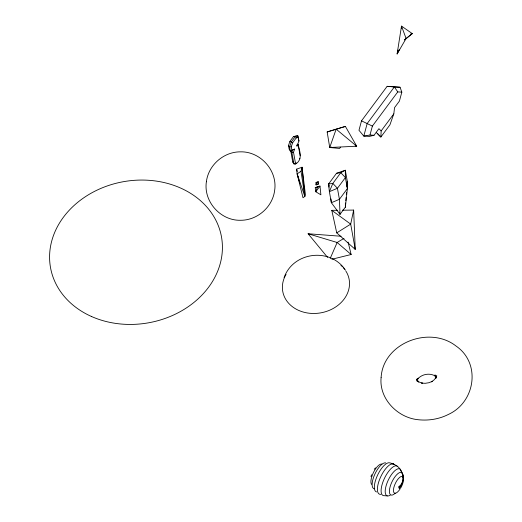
<?xml version="1.0" encoding="UTF-8"?>
<svg xmlns="http://www.w3.org/2000/svg" width="522" height="522" viewBox="0 0 522 522"><rect width="100%" height="100%" fill="white"/><g stroke="black" fill="none" stroke-linecap="round" stroke-linejoin="round"><path stroke-width="0.78" d="M345.368 203.149L345.362 207.143L340.031 214.327L331.359 202.712L329.375 191.678L328.566 184.005L336.527 173.284L345.303 170.231L347.287 181.264L347.378 188.592L345.362 207.143L345.662 203.104M401.405 28.397L401.503 26.1L412.256 33.604L404.648 39.881M381.158 130.911L378.907 128.693L374.033 135.263L369.485 136.405L363.795 136.092L358.973 130.278L361.511 120.85L387.141 86.332L400.061 87.246L401.829 92.133L399.415 101.079L394.541 107.643L393.81 113.874L381.158 130.911L380.858 137.045L376.297 132.549M345.845 200.676L346.086 197.44M346.321 194.204L346.445 192.585M346.862 186.922L347.287 181.264M417.013 381.145L417.202 379.748L417.411 381.099M342.315 210.216L353.648 210.085L350.693 224.127L355.247 249.412L336.736 232.864L331.79 210.333L337.453 210.268M397.979 50.092L397.111 53.988L406.103 38.511L412.256 33.604L410.762 33.93M296.457 163.497L293.919 163.856L291.85 152.359L290.747 150.982L292.744 162.048L293.919 163.856L295.23 164.052L296.457 163.497C303.041 158.518 299.393 150.577 298.023 144.052L300.091 155.549M301.024 171.242L297.142 173.859L304.809 196.409L301.024 171.242L302.049 167.249L296.64 169.128L297.142 173.859L302.995 197.734L304.809 196.409L305.396 194.497L302.049 167.249L302.238 171.32M400.061 87.246L394.371 86.926L367.168 123.557L363.795 136.092L369.974 135.035L372.382 126.089L397.764 91.911L401.829 92.133M370.998 476.586L371.501 474.739M293.514 152.3L294.604 149.109L292.685 149.912L291.85 152.359L293.514 152.3L295.504 163.36M294.604 149.109L290.343 151.093L289.149 149.168L288.49 145.507L289.88 141.436L293.508 136.549L297.814 135.798L298.943 140.999L296.901 146.016L298.486 145.599M291.909 150.473L291.25 146.819L292.64 142.767L296.261 137.893L298.284 137.351M317.5 186.765L315.784 191.77L320.899 194.817L319.993 186.093L315.242 187.652L315.784 191.77L319.993 186.093L315.242 187.652M340.448 147.178L339.62 148.431L329.728 147.517L336.155 129.175L345.388 126.422L356.715 146.206L329.728 147.517L327.163 131.962L336.155 129.175L356.715 146.206L355.143 145.808M393.81 113.874L389.927 124.836L380.858 137.045L377.621 133.619M330.224 258.377L337.147 242.489L344.024 238.345M417.202 380.284L418.252 378.143L417.378 379.318M399.31 49.688L397.111 53.988L401.503 26.1L406.103 38.511M399.076 488.311L400.485 485.76L398.671 487.339M284.079 277.632C293.214 251.689 330.485 247.167 345.499 270.207M399.271 488.448C404.726 481.858 404.119 470.753 396.74 465.852A16.352 6.101 -64.3 0 0 384.062 479.183A16.352 6.101 -64.3 0 0 383.389 495.626L387.278 495.9M295.23 164.052L296.144 162.818M374.294 469.245L375.448 467.849M417.443 379.337C421.639 373.941 430.2 372.525 435.863 376.395M398.645 486.948C402.899 483.77 404.831 477.695 402.155 472.912L401.333 472.351A12.489 4.659 -64.3 0 0 390.188 486.491A12.489 4.659 -64.3 0 0 395.278 493.186M404.576 39.9L405.594 38.974M336.736 232.864L350.693 224.127L331.79 210.333M315.954 182.733L318.329 181.78L318.485 183.972L317.389 184.514L316.025 184.879L315.954 182.733L318.329 181.78M292.105 150.205L290.343 151.093L289.586 146.878L288.49 145.507M329.728 147.517L331.235 146.995M327.163 131.962L345.388 126.422M331.907 259.251L351.149 254.508L348.109 242.11M336.527 173.284L340.794 172.691L345.303 170.231L345.394 177.558L347.378 188.592L339.417 199.319L331.359 202.712L330.955 198.875M329.134 187.163L328.566 184.005L332.834 183.418L340.794 172.691L345.394 177.558L337.434 188.285L329.375 191.678L332.834 183.418L337.434 188.285L339.417 199.319L340.031 214.327L339.326 212.898M293.508 136.549L297.814 135.798L298.943 140.999M291.25 146.819L289.586 146.878L291.263 141.991L295.374 136.451L296.261 137.893M369.974 135.035L374.033 135.263M327.548 257.339L308.111 233.758L341.134 236.257M387.141 86.332L394.371 86.926L397.764 91.911M292.744 162.048L293.703 162.192M397.718 466.524L393.392 463.83L389.64 462.825A15.999 5.964 -64.3 0 0 377.236 475.868A15.999 5.964 -64.3 0 0 376.577 491.946M391.356 463.686L394.384 464.508M308.111 233.758L337.147 242.489L351.149 254.508M289.88 141.436L292.64 142.767M361.511 120.85L372.382 126.089M299.347 158.512L299.935 158.819M435.863 376.362L434.591 375.533L436.222 377.243L434.97 374.894L436.105 378.117M354.405 248.022L355.247 249.412L353.648 210.085M401.718 472.475L402.971 474.857L403.082 476.521M401.411 471.875L400.367 469.389L399.447 468.763A14.91 5.559 -64.3 0 0 386.704 483.887A14.91 5.559 -64.3 0 0 390.162 495.228M328.566 184.005L329.141 185.525M417.293 381.106L416.654 379.089L418.657 382.104L417.58 380.995L419.936 382.391L422.689 383.207L421.561 383.096L425.215 383.311L428.869 382.73L432.288 381.38L431.381 381.817L433.762 380.186L435.596 378.117L436.764 375.762L435.713 378.13L436.072 375.984L436.138 377.393M297.142 173.859L299.817 183.229M296.64 169.128L297.233 171.477M302.049 167.249L304.809 196.409M296.835 144.92L296.901 146.016M400.792 487.835A9.252 3.452 -64.3 0 0 403.565 479.47L403.473 478.074L402.273 476.377A9.252 3.452 -64.3 0 0 395.559 482.954A9.252 3.452 -64.3 0 0 394.032 492.801A9.252 3.452 -64.3 0 0 400.394 488.507M380.91 494.321A16.724 6.238 -64.3 0 1 379.853 478.798A16.724 6.238 -64.3 0 1 393.392 463.83M374.117 488.794A14.218 5.305 -64.3 0 1 374.705 474.498A14.218 5.305 -64.3 0 1 385.725 462.903M371.592 484.396A11.517 4.293 -64.3 0 1 373.654 472.097A11.517 4.293 -64.3 0 1 381.928 464.071M345.877 271.081A33.741 27.836 -10.2 0 1 315.914 313.422A33.741 27.836 -10.2 0 1 286.063 274.383M340.925 265.339A33.741 27.836 -10.2 0 1 342.06 266.383M343.13 267.486A33.741 27.836 -10.2 0 1 344.598 269.241M206.379 181.747C203.339 201.518 220.597 220.813 240.544 220.277C257.353 220.388 272.601 207.019 274.657 190.373C277.697 170.603 260.439 151.308 240.492 151.843C223.684 151.732 208.435 165.102 206.379 181.747M381.106 377.615C379.031 397.966 396.257 416.341 415.819 419.414C426.865 421.084 438.193 419.558 448.209 414.533L449.116 414.096C475.516 401.405 480.925 363.064 456.071 346.06C429.626 325.271 382.985 342.902 381.106 377.615M316.958 182.145L316.025 184.879L318.485 183.972L316.958 182.145M91.396 316.449A86.861 71.671 -10.2 0 0 222.405 248.74A86.861 71.671 -10.2 0 0 94.195 191.554A86.861 71.671 -10.2 0 0 91.396 316.449"/></g></svg>
